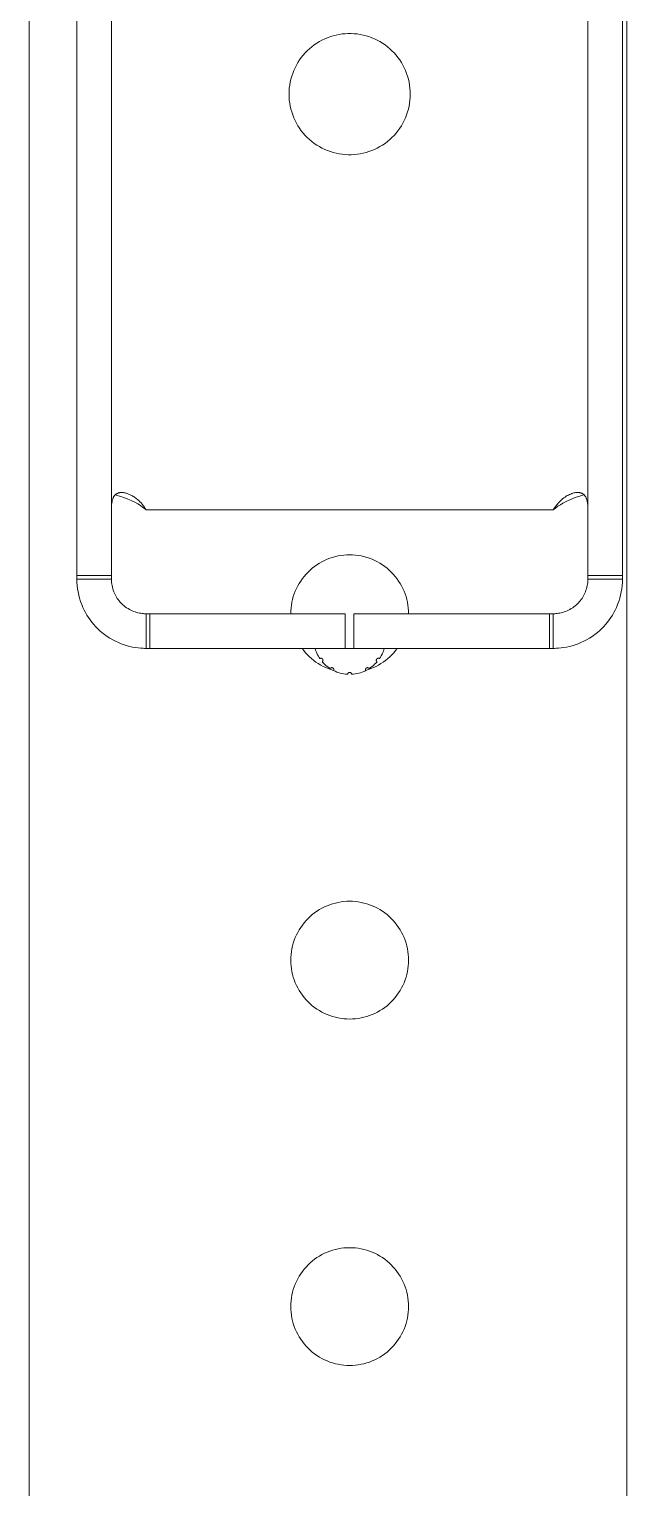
# Model space of a CAD drawing. Header units: millimetres. Extents: x -999 to 4635, y -962 to 3668.
# Drawn here: x -694.4 to -659.9, y 1614.5 to 1698.7 of the extents above; entities that cross this region are included whole.
import ezdxf

# ---------------------------------------------------------------- set-up
doc = ezdxf.new("R2010")
doc.units = ezdxf.units.MM
doc.layers.add('GORUNEN', color=7, linetype='Continuous', lineweight=9)

msp = doc.modelspace()

# ---------------------------------------------------------------- linework, layer by layer
at = {"layer": 'GORUNEN'}
for points in [[(-694.356, 2515), (-694.356, 330)], [(-659.856, 35), (-659.856, 2515)], [(-691.606, 1763), (-691.606, 1667.21)], [(-689.606, 1667.21), (-689.606, 1763)], [(-662.106, 1763), (-662.106, 1667.21)], [(-660.106, 1667.21), (-660.106, 1763)], [(-672.356, 1695), (-672.36, 1695.174), (-672.373, 1695.348), (-672.395, 1695.522), (-672.425, 1695.694), (-672.464, 1695.864), (-672.512, 1696.032), (-672.567, 1696.197), (-672.631, 1696.36), (-672.703, 1696.519), (-672.782, 1696.674), (-672.87, 1696.825), (-672.964, 1696.972), (-673.066, 1697.113), (-673.175, 1697.25), (-673.29, 1697.381), (-673.412, 1697.506), (-673.54, 1697.624), (-673.674, 1697.736), (-673.813, 1697.842), (-673.957, 1697.94), (-674.106, 1698.031), (-674.259, 1698.115), (-674.417, 1698.19), (-674.577, 1698.258), (-674.741, 1698.318), (-674.908, 1698.369), (-675.077, 1698.412), (-675.248, 1698.447), (-675.421, 1698.473), (-675.595, 1698.49), (-675.769, 1698.499), (-675.943, 1698.499), (-676.118, 1698.49), (-676.291, 1698.473), (-676.464, 1698.447), (-676.635, 1698.412), (-676.804, 1698.369), (-676.971, 1698.318), (-677.135, 1698.258), (-677.296, 1698.19), (-677.453, 1698.115), (-677.606, 1698.031), (-677.755, 1697.94), (-677.899, 1697.842), (-678.038, 1697.736), (-678.172, 1697.624), (-678.3, 1697.506), (-678.422, 1697.381), (-678.537, 1697.25), (-678.646, 1697.113), (-678.748, 1696.972), (-678.843, 1696.825), (-678.93, 1696.674), (-679.009, 1696.519), (-679.081, 1696.36), (-679.145, 1696.197), (-679.201, 1696.032), (-679.248, 1695.864), (-679.287, 1695.694), (-679.317, 1695.522), (-679.339, 1695.348), (-679.352, 1695.174), (-679.356, 1695)], [(-679.356, 1695), (-679.352, 1694.826), (-679.339, 1694.652), (-679.317, 1694.478), (-679.287, 1694.306), (-679.248, 1694.136), (-679.201, 1693.968), (-679.145, 1693.803), (-679.081, 1693.64), (-679.009, 1693.481), (-678.93, 1693.326), (-678.843, 1693.175), (-678.748, 1693.028), (-678.646, 1692.887), (-678.537, 1692.75), (-678.422, 1692.619), (-678.3, 1692.494), (-678.172, 1692.376), (-678.038, 1692.264), (-677.899, 1692.158), (-677.755, 1692.06), (-677.606, 1691.969), (-677.453, 1691.885), (-677.296, 1691.81), (-677.135, 1691.742), (-676.971, 1691.682), (-676.804, 1691.631), (-676.635, 1691.588), (-676.464, 1691.553), (-676.291, 1691.527), (-676.118, 1691.51), (-675.943, 1691.501), (-675.769, 1691.501), (-675.595, 1691.51), (-675.421, 1691.527), (-675.248, 1691.553), (-675.077, 1691.588), (-674.908, 1691.631), (-674.741, 1691.682), (-674.577, 1691.742), (-674.417, 1691.81), (-674.259, 1691.885), (-674.106, 1691.969), (-673.957, 1692.06), (-673.813, 1692.158), (-673.674, 1692.264), (-673.54, 1692.376), (-673.412, 1692.494), (-673.29, 1692.619), (-673.175, 1692.75), (-673.066, 1692.887), (-672.964, 1693.028), (-672.87, 1693.175), (-672.782, 1693.326), (-672.703, 1693.481), (-672.631, 1693.64), (-672.567, 1693.803), (-672.512, 1693.968), (-672.464, 1694.136), (-672.425, 1694.306), (-672.395, 1694.478), (-672.373, 1694.652), (-672.36, 1694.826), (-672.356, 1695)], [(-689.606, 1671), (-689.603, 1671.165), (-689.595, 1671.301), (-689.585, 1671.392), (-689.573, 1671.47), (-689.561, 1671.529), (-689.547, 1671.58), (-689.534, 1671.623), (-689.521, 1671.66), (-689.508, 1671.692), (-689.495, 1671.719), (-689.481, 1671.745), (-689.467, 1671.769), (-689.453, 1671.79), (-689.441, 1671.808), (-689.427, 1671.825), (-689.413, 1671.841), (-689.399, 1671.856), (-689.384, 1671.871), (-689.368, 1671.885), (-689.352, 1671.898), (-689.335, 1671.91), (-689.318, 1671.922), (-689.3, 1671.932), (-689.282, 1671.942), (-689.263, 1671.951), (-689.244, 1671.96), (-689.224, 1671.967), (-689.204, 1671.974), (-689.183, 1671.98), (-689.162, 1671.985), (-689.14, 1671.989), (-689.118, 1671.993), (-689.095, 1671.996), (-689.072, 1671.998), (-689.049, 1671.999), (-689.035, 1672), (-689.02, 1672)], [(-689.395, 1671.86), (-689.146, 1671.791), (-688.894, 1671.709), (-688.668, 1671.622), (-688.465, 1671.533), (-688.266, 1671.434), (-688.091, 1671.337), (-687.937, 1671.242), (-687.789, 1671.141), (-687.696, 1671.072), (-687.606, 1671)], [(-689.02, 1672), (-688.983, 1671.999), (-688.945, 1671.996), (-688.907, 1671.992), (-688.867, 1671.986), (-688.827, 1671.978), (-688.786, 1671.968), (-688.744, 1671.957), (-688.701, 1671.944), (-688.658, 1671.929), (-688.615, 1671.912), (-688.571, 1671.893), (-688.526, 1671.873), (-688.481, 1671.85), (-688.436, 1671.826), (-688.391, 1671.8), (-688.345, 1671.772), (-688.299, 1671.742), (-688.253, 1671.711), (-688.207, 1671.677), (-688.161, 1671.641), (-688.1, 1671.591), (-688.032, 1671.53), (-687.965, 1671.464), (-687.898, 1671.394), (-687.833, 1671.319), (-687.77, 1671.24), (-687.708, 1671.156), (-687.656, 1671.08), (-687.606, 1671)], [(-664.106, 1671), (-664.036, 1671.11), (-663.962, 1671.214), (-663.886, 1671.311), (-663.808, 1671.401), (-663.728, 1671.484), (-663.647, 1671.561), (-663.565, 1671.631), (-663.491, 1671.688), (-663.424, 1671.736), (-663.357, 1671.779), (-663.291, 1671.818), (-663.225, 1671.853), (-663.16, 1671.885), (-663.096, 1671.912), (-663.032, 1671.936), (-662.97, 1671.956), (-662.916, 1671.971), (-662.867, 1671.982), (-662.82, 1671.99), (-662.774, 1671.996), (-662.733, 1671.999), (-662.712, 1672), (-662.692, 1672)], [(-664.106, 1671), (-663.974, 1671.104), (-663.836, 1671.202), (-663.694, 1671.294), (-663.547, 1671.38), (-663.397, 1671.46), (-663.245, 1671.534), (-663.091, 1671.602), (-662.936, 1671.665), (-662.78, 1671.722), (-662.625, 1671.773), (-662.47, 1671.819), (-662.317, 1671.86)], [(-662.692, 1672), (-662.656, 1671.999), (-662.624, 1671.997), (-662.596, 1671.993), (-662.569, 1671.989), (-662.543, 1671.983), (-662.517, 1671.977), (-662.495, 1671.97), (-662.475, 1671.962), (-662.456, 1671.955), (-662.437, 1671.946), (-662.419, 1671.936), (-662.401, 1671.926), (-662.384, 1671.915), (-662.367, 1671.903), (-662.351, 1671.891), (-662.336, 1671.877), (-662.321, 1671.863), (-662.306, 1671.848), (-662.292, 1671.833), (-662.278, 1671.816), (-662.265, 1671.799), (-662.253, 1671.781), (-662.241, 1671.762), (-662.23, 1671.742), (-662.219, 1671.721), (-662.208, 1671.7), (-662.199, 1671.677), (-662.189, 1671.654), (-662.181, 1671.63), (-662.173, 1671.605), (-662.165, 1671.58), (-662.155, 1671.544), (-662.146, 1671.502), (-662.138, 1671.458), (-662.13, 1671.413), (-662.122, 1671.349), (-662.115, 1671.273), (-662.11, 1671.192), (-662.107, 1671.099), (-662.106, 1671)], [(-664.106, 1671), (-687.606, 1671)], [(-675.856, 1668.4), (-676.023, 1668.396), (-676.189, 1668.384), (-676.355, 1668.363), (-676.519, 1668.335), (-676.682, 1668.298), (-676.843, 1668.254), (-677.002, 1668.201), (-677.157, 1668.141), (-677.31, 1668.074), (-677.459, 1667.999), (-677.604, 1667.916), (-677.745, 1667.827), (-677.881, 1667.731), (-678.013, 1667.628), (-678.139, 1667.519), (-678.26, 1667.404), (-678.375, 1667.283), (-678.484, 1667.157), (-678.587, 1667.025), (-678.683, 1666.889), (-678.772, 1666.748), (-678.855, 1666.603), (-678.93, 1666.454), (-678.997, 1666.301), (-679.057, 1666.145), (-679.11, 1665.987), (-679.154, 1665.826), (-679.191, 1665.663), (-679.219, 1665.499), (-679.24, 1665.333), (-679.252, 1665.167), (-679.256, 1665)], [(-672.456, 1665), (-672.46, 1665.167), (-672.472, 1665.333), (-672.493, 1665.499), (-672.521, 1665.663), (-672.558, 1665.826), (-672.602, 1665.987), (-672.655, 1666.145), (-672.715, 1666.301), (-672.783, 1666.454), (-672.858, 1666.603), (-672.94, 1666.748), (-673.029, 1666.889), (-673.125, 1667.025), (-673.228, 1667.157), (-673.337, 1667.283), (-673.452, 1667.404), (-673.573, 1667.519), (-673.699, 1667.628), (-673.831, 1667.731), (-673.967, 1667.827), (-674.108, 1667.916), (-674.253, 1667.999), (-674.402, 1668.074), (-674.555, 1668.141), (-674.711, 1668.201), (-674.869, 1668.254), (-675.03, 1668.298), (-675.193, 1668.335), (-675.357, 1668.363), (-675.523, 1668.384), (-675.689, 1668.396), (-675.856, 1668.4)], [(-691.606, 1667.21), (-691.606, 1667)], [(-689.606, 1667.21), (-691.606, 1667.21)], [(-691.606, 1667), (-691.602, 1666.817), (-691.588, 1666.62), (-691.566, 1666.432), (-691.536, 1666.257), (-691.498, 1666.078), (-691.451, 1665.895), (-691.393, 1665.711), (-691.325, 1665.526), (-691.254, 1665.36), (-691.184, 1665.212), (-691.107, 1665.065), (-691.023, 1664.92), (-690.932, 1664.778), (-690.835, 1664.64), (-690.732, 1664.504), (-690.623, 1664.374), (-690.53, 1664.271), (-690.435, 1664.172)], [(-689.606, 1667), (-691.606, 1667)], [(-689.606, 1667.21), (-689.606, 1667)], [(-689.606, 1667), (-689.604, 1666.908), (-689.597, 1666.81), (-689.586, 1666.716), (-689.571, 1666.628), (-689.552, 1666.538), (-689.528, 1666.447), (-689.499, 1666.355), (-689.465, 1666.263), (-689.43, 1666.18), (-689.395, 1666.106), (-689.356, 1666.033), (-689.315, 1665.96), (-689.269, 1665.889), (-689.221, 1665.82), (-689.169, 1665.752), (-689.115, 1665.687), (-689.068, 1665.635), (-689.02, 1665.586)], [(-662.106, 1667), (-662.108, 1666.908), (-662.115, 1666.81), (-662.126, 1666.716), (-662.141, 1666.628), (-662.16, 1666.538), (-662.184, 1666.447), (-662.213, 1666.355), (-662.247, 1666.263), (-662.282, 1666.18), (-662.317, 1666.106), (-662.356, 1666.033), (-662.398, 1665.96), (-662.443, 1665.889), (-662.491, 1665.82), (-662.543, 1665.752), (-662.598, 1665.687), (-662.644, 1665.635), (-662.692, 1665.586)], [(-662.106, 1667.21), (-660.106, 1667.21)], [(-662.106, 1667), (-662.106, 1667.21)], [(-662.106, 1667), (-660.106, 1667)], [(-660.106, 1667), (-660.11, 1666.817), (-660.124, 1666.62), (-660.147, 1666.432), (-660.176, 1666.257), (-660.214, 1666.078), (-660.262, 1665.895), (-660.319, 1665.711), (-660.388, 1665.526), (-660.458, 1665.36), (-660.528, 1665.212), (-660.605, 1665.065), (-660.689, 1664.92), (-660.78, 1664.778), (-660.877, 1664.64), (-660.98, 1664.504), (-661.089, 1664.374), (-661.182, 1664.271), (-661.278, 1664.172)], [(-660.106, 1667), (-660.106, 1667.21)], [(-689.02, 1665.586), (-688.952, 1665.52), (-688.88, 1665.458), (-688.806, 1665.4), (-688.73, 1665.345), (-688.651, 1665.295), (-688.571, 1665.248), (-688.489, 1665.206), (-688.407, 1665.167), (-688.324, 1665.133), (-688.24, 1665.103), (-688.157, 1665.077), (-688.075, 1665.056), (-687.994, 1665.038), (-687.914, 1665.024), (-687.837, 1665.013), (-687.763, 1665.006), (-687.692, 1665.002), (-687.648, 1665), (-687.606, 1665)], [(-687.606, 1665), (-687.397, 1665)], [(-687.606, 1665), (-687.606, 1663)], [(-687.397, 1665), (-676.106, 1665)], [(-687.397, 1665), (-687.397, 1663)], [(-676.106, 1663), (-676.106, 1665)], [(-675.606, 1665), (-675.606, 1663)], [(-664.316, 1665), (-675.606, 1665)], [(-664.316, 1663), (-664.316, 1665)], [(-664.106, 1665), (-664.316, 1665)], [(-662.692, 1665.586), (-662.76, 1665.52), (-662.832, 1665.458), (-662.906, 1665.4), (-662.982, 1665.345), (-663.061, 1665.295), (-663.141, 1665.248), (-663.223, 1665.206), (-663.305, 1665.167), (-663.389, 1665.133), (-663.472, 1665.103), (-663.555, 1665.077), (-663.637, 1665.056), (-663.718, 1665.038), (-663.798, 1665.024), (-663.875, 1665.013), (-663.949, 1665.006), (-664.02, 1665.002), (-664.064, 1665), (-664.106, 1665)], [(-664.106, 1663), (-664.106, 1665)], [(-690.435, 1664.172), (-690.297, 1664.041), (-690.154, 1663.917), (-690.006, 1663.8), (-689.852, 1663.69), (-689.695, 1663.589), (-689.535, 1663.496), (-689.372, 1663.411), (-689.207, 1663.334), (-689.04, 1663.266), (-688.874, 1663.206), (-688.708, 1663.155), (-688.544, 1663.111), (-688.382, 1663.076), (-688.223, 1663.048), (-688.069, 1663.027), (-687.92, 1663.012), (-687.778, 1663.004), (-687.69, 1663.001), (-687.606, 1663)], [(-661.278, 1664.172), (-661.415, 1664.041), (-661.558, 1663.917), (-661.707, 1663.8), (-661.86, 1663.69), (-662.017, 1663.589), (-662.177, 1663.496), (-662.341, 1663.411), (-662.506, 1663.334), (-662.672, 1663.266), (-662.838, 1663.206), (-663.004, 1663.155), (-663.168, 1663.111), (-663.331, 1663.076), (-663.489, 1663.048), (-663.644, 1663.027), (-663.792, 1663.012), (-663.934, 1663.004), (-664.022, 1663.001), (-664.106, 1663)], [(-687.606, 1663), (-687.397, 1663)], [(-676.106, 1663), (-687.397, 1663)], [(-678.606, 1663), (-678.507, 1662.871), (-678.403, 1662.748), (-678.293, 1662.629), (-678.177, 1662.516), (-678.056, 1662.408), (-677.93, 1662.306), (-677.8, 1662.21), (-677.665, 1662.121), (-677.526, 1662.038), (-677.383, 1661.962), (-677.237, 1661.893), (-677.087, 1661.831), (-676.935, 1661.776), (-676.78, 1661.728)], [(-677.856, 1663), (-677.826, 1662.906), (-677.792, 1662.814), (-677.753, 1662.723), (-677.711, 1662.634), (-677.664, 1662.548), (-677.621, 1662.477), (-677.576, 1662.408)], [(-677.437, 1662.226), (-677.433, 1662.23), (-677.429, 1662.233), (-677.425, 1662.237), (-677.421, 1662.241), (-677.418, 1662.245), (-677.415, 1662.25), (-677.412, 1662.254), (-677.409, 1662.259), (-677.406, 1662.264), (-677.404, 1662.268), (-677.402, 1662.273), (-677.4, 1662.278), (-677.399, 1662.284), (-677.397, 1662.289), (-677.396, 1662.294), (-677.395, 1662.299), (-677.395, 1662.305), (-677.394, 1662.31), (-677.394, 1662.316), (-677.394, 1662.321), (-677.395, 1662.326), (-677.395, 1662.332), (-677.396, 1662.337), (-677.397, 1662.342), (-677.399, 1662.347), (-677.4, 1662.353), (-677.402, 1662.358), (-677.404, 1662.363), (-677.407, 1662.367), (-677.409, 1662.372), (-677.412, 1662.377), (-677.415, 1662.381), (-677.418, 1662.386), (-677.422, 1662.39), (-677.425, 1662.394), (-677.429, 1662.398), (-677.433, 1662.401), (-677.437, 1662.405), (-677.441, 1662.408), (-677.446, 1662.411), (-677.45, 1662.414), (-677.455, 1662.417), (-677.46, 1662.419), (-677.465, 1662.421), (-677.47, 1662.423), (-677.475, 1662.425), (-677.48, 1662.426), (-677.485, 1662.428), (-677.49, 1662.429), (-677.496, 1662.429), (-677.501, 1662.43), (-677.507, 1662.43), (-677.512, 1662.43), (-677.517, 1662.43), (-677.523, 1662.429), (-677.528, 1662.429), (-677.533, 1662.428), (-677.539, 1662.426), (-677.544, 1662.425), (-677.549, 1662.423), (-677.554, 1662.421), (-677.559, 1662.419), (-677.564, 1662.417), (-677.568, 1662.414), (-677.572, 1662.411), (-677.576, 1662.408)], [(-676.106, 1663), (-675.606, 1663)], [(-675.606, 1663), (-664.316, 1663)], [(-674.932, 1661.728), (-674.777, 1661.776), (-674.625, 1661.831), (-674.476, 1661.893), (-674.329, 1661.962), (-674.186, 1662.038), (-674.047, 1662.121), (-673.912, 1662.21), (-673.782, 1662.306), (-673.656, 1662.408), (-673.535, 1662.516), (-673.419, 1662.629), (-673.309, 1662.748), (-673.205, 1662.871), (-673.107, 1663)], [(-674.136, 1662.408), (-674.14, 1662.411), (-674.145, 1662.414), (-674.149, 1662.417), (-674.154, 1662.419), (-674.159, 1662.421), (-674.164, 1662.423), (-674.169, 1662.425), (-674.174, 1662.427), (-674.18, 1662.428), (-674.185, 1662.429), (-674.19, 1662.43), (-674.196, 1662.43), (-674.201, 1662.43), (-674.206, 1662.43), (-674.212, 1662.43), (-674.217, 1662.429), (-674.223, 1662.429), (-674.228, 1662.428), (-674.233, 1662.426), (-674.238, 1662.425), (-674.243, 1662.423), (-674.248, 1662.421), (-674.253, 1662.419), (-674.258, 1662.416), (-674.263, 1662.414), (-674.267, 1662.411), (-674.272, 1662.408), (-674.276, 1662.404), (-674.28, 1662.401), (-674.284, 1662.397), (-674.288, 1662.393), (-674.291, 1662.389), (-674.295, 1662.385), (-674.298, 1662.381), (-674.301, 1662.376), (-674.303, 1662.371), (-674.306, 1662.367), (-674.308, 1662.362), (-674.31, 1662.357), (-674.312, 1662.352), (-674.314, 1662.347), (-674.315, 1662.341), (-674.316, 1662.336), (-674.317, 1662.331), (-674.318, 1662.325), (-674.318, 1662.32), (-674.318, 1662.315), (-674.318, 1662.309), (-674.317, 1662.304), (-674.317, 1662.299), (-674.316, 1662.293), (-674.315, 1662.288), (-674.313, 1662.283), (-674.312, 1662.278), (-674.31, 1662.273), (-674.308, 1662.268), (-674.305, 1662.263), (-674.303, 1662.258), (-674.3, 1662.253), (-674.297, 1662.249), (-674.294, 1662.245), (-674.29, 1662.241), (-674.287, 1662.237), (-674.283, 1662.233), (-674.279, 1662.229), (-674.276, 1662.226)], [(-674.136, 1662.408), (-674.082, 1662.491), (-674.032, 1662.576), (-673.987, 1662.664), (-673.945, 1662.753), (-673.908, 1662.844), (-673.881, 1662.922), (-673.856, 1663)], [(-664.106, 1663), (-664.316, 1663)], [(-677.437, 1662.226), (-677.369, 1662.152), (-677.299, 1662.08), (-677.225, 1662.013), (-677.148, 1661.949), (-677.067, 1661.888), (-676.984, 1661.832)], [(-676.785, 1661.718), (-676.782, 1661.723), (-676.78, 1661.728), (-676.778, 1661.733), (-676.776, 1661.738), (-676.775, 1661.743), (-676.774, 1661.749), (-676.773, 1661.754), (-676.772, 1661.759), (-676.771, 1661.765), (-676.771, 1661.77), (-676.771, 1661.775), (-676.772, 1661.781), (-676.772, 1661.786), (-676.773, 1661.792), (-676.774, 1661.797), (-676.775, 1661.802), (-676.777, 1661.807), (-676.778, 1661.812), (-676.78, 1661.817), (-676.783, 1661.822), (-676.785, 1661.827), (-676.788, 1661.832), (-676.791, 1661.836), (-676.794, 1661.841), (-676.797, 1661.845), (-676.8, 1661.849), (-676.804, 1661.853), (-676.808, 1661.857), (-676.812, 1661.86), (-676.816, 1661.864), (-676.821, 1661.867), (-676.825, 1661.87), (-676.83, 1661.873), (-676.834, 1661.875), (-676.839, 1661.877), (-676.844, 1661.879), (-676.849, 1661.881), (-676.854, 1661.883), (-676.86, 1661.884), (-676.865, 1661.885), (-676.87, 1661.886), (-676.876, 1661.887), (-676.881, 1661.887), (-676.886, 1661.887), (-676.892, 1661.887), (-676.897, 1661.887), (-676.902, 1661.886), (-676.908, 1661.885), (-676.913, 1661.884), (-676.918, 1661.883), (-676.923, 1661.881), (-676.928, 1661.879), (-676.933, 1661.877), (-676.938, 1661.875), (-676.943, 1661.872), (-676.948, 1661.87), (-676.952, 1661.867), (-676.956, 1661.863), (-676.961, 1661.86), (-676.965, 1661.856), (-676.968, 1661.853), (-676.972, 1661.849), (-676.976, 1661.845), (-676.979, 1661.84), (-676.982, 1661.836), (-676.984, 1661.832)], [(-676.785, 1661.718), (-676.691, 1661.675), (-676.596, 1661.636), (-676.499, 1661.602), (-676.4, 1661.572), (-676.3, 1661.548), (-676.199, 1661.528), (-676.097, 1661.514), (-676.034, 1661.508), (-675.971, 1661.503)], [(-675.741, 1661.503), (-675.741, 1661.509), (-675.742, 1661.514), (-675.743, 1661.519), (-675.744, 1661.525), (-675.745, 1661.53), (-675.747, 1661.535), (-675.748, 1661.54), (-675.75, 1661.545), (-675.753, 1661.55), (-675.755, 1661.555), (-675.758, 1661.559), (-675.761, 1661.564), (-675.764, 1661.568), (-675.767, 1661.573), (-675.771, 1661.577), (-675.774, 1661.581), (-675.778, 1661.584), (-675.782, 1661.588), (-675.786, 1661.591), (-675.791, 1661.594), (-675.795, 1661.597), (-675.8, 1661.6), (-675.805, 1661.603), (-675.809, 1661.605), (-675.814, 1661.607), (-675.819, 1661.609), (-675.825, 1661.611), (-675.83, 1661.612), (-675.835, 1661.613), (-675.84, 1661.614), (-675.846, 1661.614), (-675.851, 1661.615), (-675.857, 1661.615), (-675.862, 1661.615), (-675.867, 1661.614), (-675.873, 1661.614), (-675.878, 1661.613), (-675.883, 1661.612), (-675.888, 1661.61), (-675.894, 1661.609), (-675.899, 1661.607), (-675.904, 1661.605), (-675.908, 1661.602), (-675.913, 1661.6), (-675.918, 1661.597), (-675.922, 1661.594), (-675.927, 1661.591), (-675.931, 1661.587), (-675.935, 1661.584), (-675.939, 1661.58), (-675.942, 1661.576), (-675.946, 1661.572), (-675.949, 1661.568), (-675.952, 1661.563), (-675.955, 1661.559), (-675.958, 1661.554), (-675.96, 1661.549), (-675.962, 1661.544), (-675.964, 1661.539), (-675.966, 1661.534), (-675.967, 1661.529), (-675.969, 1661.524), (-675.97, 1661.518), (-675.97, 1661.513), (-675.971, 1661.508), (-675.971, 1661.503)], [(-675.912, 1661.6), (-675.856, 1661.6)], [(-675.856, 1661.6), (-675.8, 1661.6)], [(-675.741, 1661.503), (-675.639, 1661.511), (-675.536, 1661.525), (-675.435, 1661.543), (-675.335, 1661.566), (-675.236, 1661.594), (-675.138, 1661.628), (-675.043, 1661.665), (-674.985, 1661.691), (-674.927, 1661.718)], [(-674.728, 1661.832), (-674.731, 1661.837), (-674.734, 1661.841), (-674.737, 1661.845), (-674.741, 1661.849), (-674.744, 1661.853), (-674.748, 1661.857), (-674.752, 1661.86), (-674.756, 1661.864), (-674.761, 1661.867), (-674.765, 1661.87), (-674.77, 1661.873), (-674.775, 1661.875), (-674.78, 1661.878), (-674.785, 1661.88), (-674.79, 1661.881), (-674.795, 1661.883), (-674.8, 1661.884), (-674.805, 1661.885), (-674.811, 1661.886), (-674.816, 1661.887), (-674.821, 1661.887), (-674.827, 1661.887), (-674.832, 1661.887), (-674.837, 1661.887), (-674.843, 1661.886), (-674.848, 1661.885), (-674.853, 1661.884), (-674.859, 1661.883), (-674.864, 1661.881), (-674.869, 1661.879), (-674.874, 1661.877), (-674.878, 1661.875), (-674.883, 1661.872), (-674.888, 1661.869), (-674.892, 1661.866), (-674.897, 1661.863), (-674.901, 1661.86), (-674.905, 1661.856), (-674.909, 1661.852), (-674.912, 1661.848), (-674.916, 1661.844), (-674.919, 1661.84), (-674.922, 1661.836), (-674.925, 1661.831), (-674.928, 1661.826), (-674.93, 1661.821), (-674.932, 1661.817), (-674.934, 1661.812), (-674.936, 1661.806), (-674.937, 1661.801), (-674.939, 1661.796), (-674.94, 1661.791), (-674.94, 1661.785), (-674.941, 1661.78), (-674.941, 1661.775), (-674.941, 1661.769), (-674.941, 1661.764), (-674.94, 1661.758), (-674.939, 1661.753), (-674.938, 1661.748), (-674.937, 1661.743), (-674.936, 1661.737), (-674.934, 1661.732), (-674.932, 1661.727), (-674.93, 1661.723), (-674.927, 1661.718)], [(-674.728, 1661.832), (-674.645, 1661.888), (-674.565, 1661.949), (-674.487, 1662.013), (-674.413, 1662.08), (-674.343, 1662.152), (-674.276, 1662.226)], [(-675.856, 1648.4), (-676.023, 1648.396), (-676.189, 1648.384), (-676.355, 1648.363), (-676.519, 1648.335), (-676.682, 1648.298), (-676.843, 1648.254), (-677.002, 1648.201), (-677.157, 1648.141), (-677.31, 1648.074), (-677.459, 1647.999), (-677.604, 1647.916), (-677.745, 1647.827), (-677.881, 1647.731), (-678.013, 1647.628), (-678.139, 1647.519), (-678.26, 1647.404), (-678.375, 1647.283), (-678.484, 1647.157), (-678.587, 1647.025), (-678.683, 1646.889), (-678.772, 1646.748), (-678.855, 1646.603), (-678.93, 1646.454), (-678.997, 1646.301), (-679.057, 1646.145), (-679.11, 1645.987), (-679.154, 1645.826), (-679.191, 1645.663), (-679.219, 1645.499), (-679.24, 1645.333), (-679.252, 1645.167), (-679.256, 1645)], [(-672.456, 1645), (-672.46, 1645.167), (-672.472, 1645.333), (-672.493, 1645.499), (-672.521, 1645.663), (-672.558, 1645.826), (-672.602, 1645.987), (-672.655, 1646.145), (-672.715, 1646.301), (-672.783, 1646.454), (-672.858, 1646.603), (-672.94, 1646.748), (-673.029, 1646.889), (-673.125, 1647.025), (-673.228, 1647.157), (-673.337, 1647.283), (-673.452, 1647.404), (-673.573, 1647.519), (-673.699, 1647.628), (-673.831, 1647.731), (-673.967, 1647.827), (-674.108, 1647.916), (-674.253, 1647.999), (-674.402, 1648.074), (-674.555, 1648.141), (-674.711, 1648.201), (-674.869, 1648.254), (-675.03, 1648.298), (-675.193, 1648.335), (-675.357, 1648.363), (-675.523, 1648.384), (-675.689, 1648.396), (-675.856, 1648.4)], [(-679.256, 1645), (-679.252, 1644.833), (-679.24, 1644.667), (-679.219, 1644.501), (-679.191, 1644.337), (-679.154, 1644.174), (-679.11, 1644.013), (-679.057, 1643.855), (-678.997, 1643.699), (-678.93, 1643.546), (-678.855, 1643.397), (-678.772, 1643.252), (-678.683, 1643.111), (-678.587, 1642.975), (-678.484, 1642.843), (-678.375, 1642.717), (-678.26, 1642.596), (-678.139, 1642.481), (-678.013, 1642.372), (-677.881, 1642.269), (-677.745, 1642.173), (-677.604, 1642.084), (-677.459, 1642.001), (-677.31, 1641.926), (-677.157, 1641.859), (-677.002, 1641.799), (-676.843, 1641.746), (-676.682, 1641.702), (-676.519, 1641.665), (-676.355, 1641.637), (-676.189, 1641.616), (-676.023, 1641.604), (-675.856, 1641.6)], [(-675.856, 1641.6), (-675.689, 1641.604), (-675.523, 1641.616), (-675.357, 1641.637), (-675.193, 1641.665), (-675.03, 1641.702), (-674.869, 1641.746), (-674.711, 1641.799), (-674.555, 1641.859), (-674.402, 1641.926), (-674.253, 1642.001), (-674.108, 1642.084), (-673.967, 1642.173), (-673.831, 1642.269), (-673.699, 1642.372), (-673.573, 1642.481), (-673.452, 1642.596), (-673.337, 1642.717), (-673.228, 1642.843), (-673.125, 1642.975), (-673.029, 1643.111), (-672.94, 1643.252), (-672.858, 1643.397), (-672.783, 1643.546), (-672.715, 1643.699), (-672.655, 1643.855), (-672.602, 1644.013), (-672.558, 1644.174), (-672.521, 1644.337), (-672.493, 1644.501), (-672.472, 1644.667), (-672.46, 1644.833), (-672.456, 1645)], [(-675.856, 1628.4), (-676.023, 1628.396), (-676.189, 1628.384), (-676.355, 1628.363), (-676.519, 1628.335), (-676.682, 1628.298), (-676.843, 1628.254), (-677.002, 1628.201), (-677.157, 1628.141), (-677.31, 1628.074), (-677.459, 1627.999), (-677.604, 1627.916), (-677.745, 1627.827), (-677.881, 1627.731), (-678.013, 1627.628), (-678.139, 1627.519), (-678.26, 1627.404), (-678.375, 1627.283), (-678.484, 1627.157), (-678.587, 1627.025), (-678.683, 1626.889), (-678.772, 1626.748), (-678.855, 1626.603), (-678.93, 1626.454), (-678.997, 1626.301), (-679.057, 1626.145), (-679.11, 1625.987), (-679.154, 1625.826), (-679.191, 1625.663), (-679.219, 1625.499), (-679.24, 1625.333), (-679.252, 1625.167), (-679.256, 1625)], [(-672.456, 1625), (-672.46, 1625.167), (-672.472, 1625.333), (-672.493, 1625.499), (-672.521, 1625.663), (-672.558, 1625.826), (-672.602, 1625.987), (-672.655, 1626.145), (-672.715, 1626.301), (-672.783, 1626.454), (-672.858, 1626.603), (-672.94, 1626.748), (-673.029, 1626.889), (-673.125, 1627.025), (-673.228, 1627.157), (-673.337, 1627.283), (-673.452, 1627.404), (-673.573, 1627.519), (-673.699, 1627.628), (-673.831, 1627.731), (-673.967, 1627.827), (-674.108, 1627.916), (-674.253, 1627.999), (-674.402, 1628.074), (-674.555, 1628.141), (-674.711, 1628.201), (-674.869, 1628.254), (-675.03, 1628.298), (-675.193, 1628.335), (-675.357, 1628.363), (-675.523, 1628.384), (-675.689, 1628.396), (-675.856, 1628.4)], [(-679.256, 1625), (-679.252, 1624.833), (-679.24, 1624.667), (-679.219, 1624.501), (-679.191, 1624.337), (-679.154, 1624.174), (-679.11, 1624.013), (-679.057, 1623.855), (-678.997, 1623.699), (-678.93, 1623.546), (-678.855, 1623.397), (-678.772, 1623.252), (-678.683, 1623.111), (-678.587, 1622.975), (-678.484, 1622.843), (-678.375, 1622.717), (-678.26, 1622.596), (-678.139, 1622.481), (-678.013, 1622.372), (-677.881, 1622.269), (-677.745, 1622.173), (-677.604, 1622.084), (-677.459, 1622.001), (-677.31, 1621.926), (-677.157, 1621.859), (-677.002, 1621.799), (-676.843, 1621.746), (-676.682, 1621.702), (-676.519, 1621.665), (-676.355, 1621.637), (-676.189, 1621.616), (-676.023, 1621.604), (-675.856, 1621.6)], [(-675.856, 1621.6), (-675.689, 1621.604), (-675.523, 1621.616), (-675.357, 1621.637), (-675.193, 1621.665), (-675.03, 1621.702), (-674.869, 1621.746), (-674.711, 1621.799), (-674.555, 1621.859), (-674.402, 1621.926), (-674.253, 1622.001), (-674.108, 1622.084), (-673.967, 1622.173), (-673.831, 1622.269), (-673.699, 1622.372), (-673.573, 1622.481), (-673.452, 1622.596), (-673.337, 1622.717), (-673.228, 1622.843), (-673.125, 1622.975), (-673.029, 1623.111), (-672.94, 1623.252), (-672.858, 1623.397), (-672.783, 1623.546), (-672.715, 1623.699), (-672.655, 1623.855), (-672.602, 1624.013), (-672.558, 1624.174), (-672.521, 1624.337), (-672.493, 1624.501), (-672.472, 1624.667), (-672.46, 1624.833), (-672.456, 1625)]]:
    msp.add_lwpolyline(points, dxfattribs=at)

doc.saveas('drawing.dxf')
